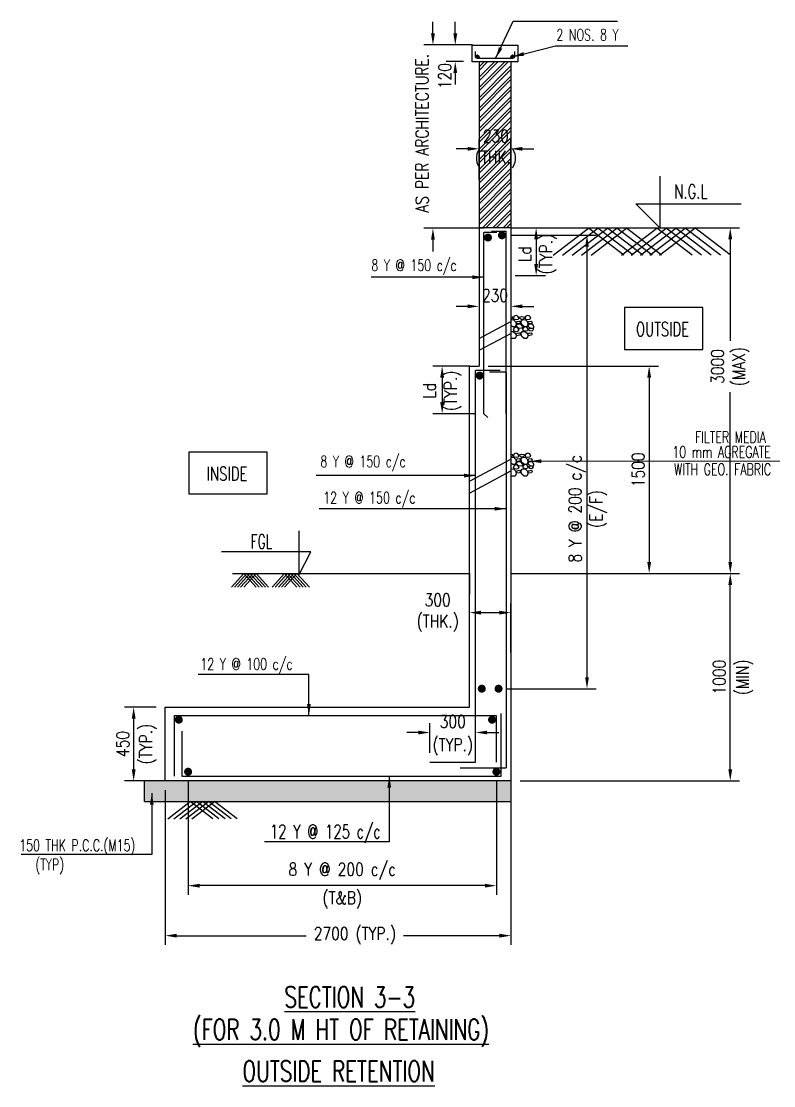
# Model space of a CAD drawing. Extents: x 345615 to 1272425, y -526289 to -156124.
# Drawn here: x 891526 to 907856, y -313629 to -290535 of the extents above; entities that cross this region are included whole.
import ezdxf
from ezdxf.enums import TextEntityAlignment as Align
from ezdxf.lldxf.tags import DXFTag

# ---------------------------------------------------------------- set-up
doc = ezdxf.new("R2010")
doc.units = 0
doc.header["$LTSCALE"] = 500
doc.header["$MEASUREMENT"] = 0
doc.header["$PDMODE"] = 35
doc.header["$PDSIZE"] = -15
doc.linetypes.add('HIDDEN2', pattern=[0.1875, 0.125, -0.0625])
doc.layers.get('DEFPOINTS').update_dxf_attribs({"color": 4})
for name, color, linetype in [('BEAM', 4, 'Continuous'), ('Layer1', 7, 'Continuous'), ('LEVEL SECTION', 3, 'Continuous'), ('PCC', 7, 'Continuous'), ('S-BASEMENT SECTION', 4, 'Continuous'), ('S-COLUMN HATCH', 8, 'Continuous'), ('S-CONCRET LINE', 4, 'Continuous'), ('S-DIM-1', 5, 'Continuous'), ('S-DIMANTION', 5, 'Continuous'), ('S-FILLING', 9, 'Continuous'), ('S-FOOTING', 4, 'Continuous'), ('S-HATCH', 253, 'Continuous'), ('S-LEVEL SECTION', 3, 'Continuous'), ('S-REINFORCEMENT', 6, 'Continuous'), ('S-RETAINING WALL', 6, 'Continuous'), ('S-TEXT', 2, 'Continuous'), ('S-TEXT-1', 4, 'Continuous'), ('S-TITIL', 6, 'Continuous'), ('ST', 6, 'Continuous'), ('TEXT NORMAL', 4, 'Continuous')]:
    doc.layers.add(name, color=color, linetype=linetype)
for name, color, linetype, lineweight in [('hatch', 7, 'Continuous', 5), ('RIDE-PROFILE', 8, 'Continuous', 25), ('S-CONCRETE', 4, 'Continuous', 25)]:
    doc.layers.add(name, color=color, linetype=linetype, lineweight=lineweight)
doc.styles.add('ROMANS', font='simplex.shx', dxfattribs={"width": 0.8, "height": 275, "bigfont": 'bigfont.shx'})
tags = doc.linetypes.add('HIDDEN', pattern=[0.375, 0.25, -0.125]).pattern_tags.tags
tags[6:7] = [DXFTag(74, 4), DXFTag(75, 0), DXFTag(340, '0'), DXFTag(46, 1.0), DXFTag(50, 0.0), DXFTag(44, 0.0), DXFTag(45, 0.0)]
tags[4:5] = [DXFTag(74, 4), DXFTag(75, 0), DXFTag(340, '0'), DXFTag(46, 1.0), DXFTag(50, 0.0), DXFTag(44, 0.0), DXFTag(45, 0.0)]
doc.dimstyles.new('3-100', dxfattribs={"dimtxt": 250, "dimasz": 250, "dimexe": 150, "dimexo": 60, "dimgap": 75, "dimtad": 1, "dimdec": 0, "dimlfac": 0.333333, "dimzin": 0, "dimdsep": 46, "dimtxsty": 'ROMANS', "dimcen": -300, "dimclrd": 5, "dimclre": 5, "dimclrt": 4, "dimadec": 0, "dimazin": 0, "dimtfac": 1, "dimtdec": 0, "dimtix": 1, "dimtofl": 0, "dimtmove": 2, "dimatfit": 3, "dimfxl": 0, "dimtolj": 1, "dimtzin": 0, "dimarcsym": 0})
doc.dimstyles.new('dim100', dxfattribs={"dimtxt": 250, "dimasz": 250, "dimexe": 200, "dimexo": 200, "dimgap": 100, "dimtad": 1, "dimdec": 0, "dimzin": 0, "dimdsep": 46, "dimtxsty": 'ROMANS', "dimcen": 0, "dimclrd": 5, "dimclre": 5, "dimclrt": 4, "dimadec": 0, "dimazin": 0, "dimtfac": 1, "dimtdec": 0, "dimtix": 1, "dimtofl": 0, "dimtmove": 2, "dimatfit": 3, "dimfxl": 0, "dimtolj": 1, "dimtzin": 0, "dimlwd": -1, "dimlwe": -1, "dimarcsym": 0})
doc.dimstyles.new('dim33.33', dxfattribs={"dimtxt": 250, "dimasz": 250, "dimexe": 200, "dimexo": 200, "dimgap": 100, "dimtad": 1, "dimdec": 0, "dimlfac": 0.333331, "dimzin": 0, "dimdsep": 46, "dimtxsty": 'ROMANS', "dimcen": 0, "dimclrd": 5, "dimclre": 5, "dimclrt": 4, "dimadec": 0, "dimazin": 0, "dimtfac": 1, "dimtdec": 0, "dimtix": 1, "dimtofl": 0, "dimtmove": 2, "dimatfit": 3, "dimfxl": 0, "dimtolj": 1, "dimtzin": 0, "dimlwd": -1, "dimlwe": -1, "dimarcsym": 0})

# ---------------------------------------------------------------- blocks, each defined once
blk = doc.blocks.new('*D972')
at = {"layer": 'DEFPOINTS', "color": 0}
for p in [(902152, -302516), (906913, -302516), (902152, -307016)]:
    blk.add_point(p, dxfattribs=at)
at = {"layer": 'S-DIM-1', "color": 5}
for p, q in [((902352, -302516), (907113, -302516)), ((906913, -306766), (906913, -302766)), ((902352, -307016), (907113, -307016))]:
    blk.add_line(p, q, dxfattribs=at)
for points in [[(906871, -302766), (906954, -302766), (906913, -302516)], [(906871, -306766), (906954, -306766), (906913, -307016)]]:
    blk.add_solid(points, dxfattribs=at)
at = {"layer": 'S-DIM-1', "color": 4, "char_height": 275, "attachment_point": 5, "rotation": 90, "style": 'ROMANS'}
for s, insert in [('\\A1;1000', (906675, -304766)), ('\\A1;(MIN)', (907222, -304766))]:
    blk.add_mtext(s, dxfattribs=dict(at, insert=insert))
blk = doc.blocks.new('*D973')
at = {"layer": 'DEFPOINTS', "color": 0}
for p in [(902152, -293302), (901462, -294169), (902152, -294169)]:
    blk.add_point(p, dxfattribs=at)
at = {"layer": 'S-DIM-1', "color": 5}
for p, q in [((901462, -293969), (901462, -293102)), ((902152, -293969), (902152, -293102)), ((901212, -293302), (900962, -293302)), ((902402, -293302), (902652, -293302))]:
    blk.add_line(p, q, dxfattribs=at)
for points in [[(901212, -293261), (901212, -293344), (901462, -293302)], [(902402, -293261), (902402, -293344), (902152, -293302)]]:
    blk.add_solid(points, dxfattribs=at)
at = {"layer": 'S-DIM-1', "color": 4, "insert": (901826, -293302), "char_height": 275, "attachment_point": 5, "style": 'ROMANS'}
blk.add_mtext('\\A1;230\\P(THK.)', dxfattribs=at)
blk = doc.blocks.new('*D974')
at = {"layer": 'DEFPOINTS', "color": 0}
for p in [(895147, -306818), (901838, -306818), (895147, -309289)]:
    blk.add_point(p, dxfattribs=at)
at = {"layer": 'S-DIM-1', "color": 5}
for p, q in [((895147, -307018), (895147, -309489)), ((901838, -307018), (901838, -309489)), ((901588, -309289), (895397, -309289))]:
    blk.add_line(p, q, dxfattribs=at)
for points in [[(895397, -309248), (895397, -309331), (895147, -309289)], [(901588, -309248), (901588, -309331), (901838, -309289)]]:
    blk.add_solid(points, dxfattribs=at)
at = {"layer": 'S-DIM-1', "color": 4, "char_height": 275, "attachment_point": 5, "style": 'ROMANS'}
for s, insert in [('\\A1;8 Y @ 200 c/c', (898492, -308980)), ('\\A1;(T&B)', (898492, -309599))]:
    blk.add_mtext(s, dxfattribs=dict(at, insert=insert))
blk = doc.blocks.new('*D975')
at = {"layer": 'DEFPOINTS', "color": 0}
for p in [(902152, -306915), (894652, -307016), (894652, -310374)]:
    blk.add_point(p, dxfattribs=at)
at = {"layer": 'S-DIM-1', "color": 5}
for p, q in [((902152, -307115), (902152, -310574)), ((894652, -307216), (894652, -310574)), ((894902, -310374), (897710, -310374)), ((901902, -310374), (899823, -310374))]:
    blk.add_line(p, q, dxfattribs=at)
for points in [[(894902, -310332), (894902, -310416), (894652, -310374)], [(901902, -310332), (901902, -310416), (902152, -310374)]]:
    blk.add_solid(points, dxfattribs=at)
at = {"layer": 'S-DIM-1', "color": 4, "insert": (898766, -310374), "char_height": 275, "attachment_point": 5, "style": 'ROMANS'}
blk.add_mtext('\\A1;{2700 (TYP.)}', dxfattribs=at)
blk = doc.blocks.new('*D976')
at = {"layer": 'DEFPOINTS', "color": 0}
for p in [(901958, -295178, -504), (903804, -295178), (901869, -305016, -288)]:
    blk.add_point(p, dxfattribs=at)
at = {"layer": 'S-DIM-1', "color": 5}
for p, q in [((902158, -295178), (904004, -295178)), ((903804, -304766), (903804, -295428)), ((902069, -305016), (904004, -305016))]:
    blk.add_line(p, q, dxfattribs=at)
for points in [[(903762, -295428), (903845, -295428), (903804, -295178)], [(903762, -304766), (903845, -304766), (903804, -305016)]]:
    blk.add_solid(points, dxfattribs=at)
at = {"layer": 'S-DIM-1', "color": 4, "insert": (903819, -301115), "char_height": 275, "attachment_point": 5, "rotation": 90, "style": 'ROMANS'}
blk.add_mtext('\\A1;8 Y @ 200 c/c\\P(E/F)', dxfattribs=at)
blk = doc.blocks.new('*D977')
at = {"layer": 'DEFPOINTS', "color": 0}
for p in [(902152, -295016, 216), (906913, -295016), (906913, -302516)]:
    blk.add_point(p, dxfattribs=at)
at = {"layer": 'S-DIM-1', "color": 5}
for p, q in [((902352, -295016), (907113, -295016)), ((906913, -295266), (906913, -297470)), ((906913, -302266), (906913, -298581)), ((907113, -302516), (907113, -302516))]:
    blk.add_line(p, q, dxfattribs=at)
for points in [[(906871, -295266), (906954, -295266), (906913, -295016)], [(906871, -302266), (906954, -302266), (906913, -302516)]]:
    blk.add_solid(points, dxfattribs=at)
at = {"layer": 'S-DIM-1', "color": 4, "insert": (906913, -298025), "char_height": 275, "attachment_point": 5, "rotation": 90, "style": 'ROMANS'}
blk.add_mtext('\\A1;{3000\\P(MAX)}', dxfattribs=at)
blk = doc.blocks.new('*D978')
at = {"layer": 'DEFPOINTS', "color": 0, "ltscale": 0.3}
for p in [(901387, -305966), (900394, -306609), (901387, -306609)]:
    blk.add_point(p, dxfattribs=at)
at = {"layer": 'S-DIMANTION', "color": 5, "ltscale": 0.3}
for p, q in [((900144, -305966), (899894, -305966)), ((900394, -306409), (900394, -305766)), ((901387, -306409), (901387, -305766)), ((901637, -305966), (901887, -305966))]:
    blk.add_line(p, q, dxfattribs=at)
for points in [[(900144, -305925), (900144, -306008), (900394, -305966)], [(901637, -305925), (901637, -306008), (901387, -305966)]]:
    blk.add_solid(points, dxfattribs=at)
at = {"layer": 'S-DIMANTION', "color": 4, "ltscale": 0.3, "char_height": 275, "attachment_point": 5, "style": 'ROMANS'}
for s, insert in [('\\A1;300', (900890, -305729)), ('\\A1;(TYP.)', (900890, -306276))]:
    blk.add_mtext(s, dxfattribs=dict(at, insert=insert))
blk = doc.blocks.new('*D979')
at = {"layer": 'DEFPOINTS', "color": 0}
for p in [(902152, -303365), (901252, -304432), (902152, -304432)]:
    blk.add_point(p, dxfattribs=at)
at = {"layer": 'S-DIM-1', "color": 5}
for p, q in [((901252, -304232), (901252, -303165)), ((902152, -304232), (902152, -303165)), ((901502, -303365), (901902, -303365))]:
    blk.add_line(p, q, dxfattribs=at)
for points in [[(901502, -303324), (901502, -303407), (901252, -303365)], [(901902, -303324), (901902, -303407), (902152, -303365)]]:
    blk.add_solid(points, dxfattribs=at)
at = {"layer": 'S-DIM-1', "color": 4, "insert": (900563, -303365), "char_height": 275, "attachment_point": 5, "style": 'ROMANS'}
blk.add_mtext('\\A1;300\\P(THK.)', dxfattribs=at)
blk = doc.blocks.new('*D980')
at = {"layer": 'DEFPOINTS', "color": 0}
for p in [(901462, -298016), (900660, -299049), (901567, -299049)]:
    blk.add_point(p, dxfattribs=at)
at = {"layer": 'S-RETAINING WALL', "color": 5}
for p, q in [((901262, -298016), (900460, -298016)), ((900660, -298266), (900660, -298799)), ((901367, -299049), (900460, -299049))]:
    blk.add_line(p, q, dxfattribs=at)
for points in [[(900619, -298266), (900702, -298266), (900660, -298016)], [(900619, -298799), (900702, -298799), (900660, -299049)]]:
    blk.add_solid(points, dxfattribs=at)
at = {"layer": 'S-RETAINING WALL', "color": 4, "insert": (900660, -298551), "char_height": 275, "attachment_point": 5, "rotation": 90, "style": 'ROMANS'}
blk.add_mtext('\\A1;{Ld\\P(TYP.)}', dxfattribs=at)
blk = doc.blocks.new('*D981')
at = {"layer": 'DEFPOINTS', "color": 0}
for p in [(901462, -298016), (902152, -302516), (905153, -302516)]:
    blk.add_point(p, dxfattribs=at)
at = {"layer": 'S-DIM-1', "color": 5}
for p, q in [((901662, -298016), (905353, -298016)), ((905153, -298266), (905153, -302266)), ((902352, -302516), (905353, -302516))]:
    blk.add_line(p, q, dxfattribs=at)
for points in [[(905112, -298266), (905195, -298266), (905153, -298016)], [(905112, -302266), (905195, -302266), (905153, -302516)]]:
    blk.add_solid(points, dxfattribs=at)
at = {"layer": 'S-DIM-1', "color": 4, "insert": (904916, -300266), "char_height": 275, "attachment_point": 5, "rotation": 90, "style": 'ROMANS'}
blk.add_mtext('\\A1;1500', dxfattribs=at)
blk = doc.blocks.new('*D982')
at = {"layer": 'DEFPOINTS', "color": 0, "ltscale": 0.3}
for p in [(901462, -296650, 30), (902152, -296650, 30), (902152, -296720)]:
    blk.add_point(p, dxfattribs=at)
at = {"layer": 'S-DIMANTION', "color": 5, "ltscale": 0.3}
for p, q in [((901212, -296720), (900962, -296720)), ((902402, -296720), (902652, -296720)), ((901462, -296850), (901462, -296920)), ((902152, -296850), (902152, -296920))]:
    blk.add_line(p, q, dxfattribs=at)
for points in [[(901212, -296678), (901212, -296761), (901462, -296720)], [(902402, -296678), (902402, -296761), (902152, -296720)]]:
    blk.add_solid(points, dxfattribs=at)
at = {"layer": 'S-DIMANTION', "color": 4, "ltscale": 0.3, "insert": (901807, -296482), "char_height": 275, "attachment_point": 5, "style": 'ROMANS'}
blk.add_mtext('\\A1;230', dxfattribs=at)
blk = doc.blocks.new('*D983')
at = {"layer": 'DEFPOINTS', "color": 0}
for p in [(902152, -295016, -216), (902047, -296049), (902700, -296049)]:
    blk.add_point(p, dxfattribs=at)
at = {"layer": 'S-RETAINING WALL', "color": 5}
for p, q in [((902352, -295016), (902900, -295016)), ((902700, -295266), (902700, -295799)), ((902247, -296049), (902900, -296049))]:
    blk.add_line(p, q, dxfattribs=at)
for points in [[(902658, -295266), (902742, -295266), (902700, -295016)], [(902658, -295799), (902742, -295799), (902700, -296049)]]:
    blk.add_solid(points, dxfattribs=at)
at = {"layer": 'S-RETAINING WALL', "color": 4, "insert": (902730, -295585), "char_height": 275, "attachment_point": 5, "rotation": 90, "style": 'ROMANS'}
blk.add_mtext('\\A1;{Ld\\P(TYP.)}', dxfattribs=at)
blk = doc.blocks.new('A$C1DFA76C7')
at = {"color": 253, "linetype": 'Continuous'}
for p, q in [((-134, 449), (-118, 485)), ((-118, 485), (-78, 497)), ((-78, 497), (-37, 482)), ((-37, 482), (-22, 449)), ((-4, 449), (4, 469)), ((52, 474), (4, 469)), ((103, 462), (52, 474)), ((120, 449), (136, 485)), ((136, 485), (176, 497)), ((176, 497), (217, 482)), ((217, 482), (232, 449)), ((250, 449), (258, 469)), ((289, 473), (258, 469)), ((-207, 258), (-179, 309)), ((-207, 228), (-207, 258)), ((-179, 309), (-113, 309)), ((-149, 378), (-174, 352)), ((-174, 352), (-154, 322)), ((-154, 322), (-90, 314)), ((-98, 370), (-149, 378)), ((-90, 251), (-144, 223)), ((-136, 449), (-121, 413)), ((-121, 413), (-78, 401)), ((-113, 309), (-80, 286)), ((-78, 352), (-98, 370)), ((-90, 314), (-78, 337)), ((-80, 286), (-90, 251)), ((-82, 203), (-66, 239)), ((-78, 401), (-35, 413)), ((-75, 355), (-78, 302)), ((-78, 337), (-78, 352)), ((-78, 302), (-57, 253)), ((-17, 408), (-75, 355)), ((-66, 239), (-26, 251)), ((-57, 253), (-4, 251)), ((-35, 413), (-22, 449)), ((-26, 251), (15, 236)), ((44, 403), (-17, 408)), ((24, 418), (-4, 449)), ((-4, 251), (52, 294)), ((15, 236), (30, 203)), ((82, 424), (24, 418)), ((29, 258), (75, 309)), ((47, 228), (29, 258)), ((72, 358), (44, 403)), ((52, 294), (72, 358)), ((75, 309), (141, 309)), ((105, 378), (80, 352)), ((80, 352), (100, 322)), ((105, 449), (82, 424)), ((100, 322), (164, 314)), ((105, 449), (103, 462)), ((156, 370), (105, 378)), ((164, 251), (110, 223)), ((118, 449), (133, 413)), ((133, 413), (176, 401)), ((136, 231), (176, 243)), ((141, 309), (174, 286)), ((176, 352), (156, 370)), ((164, 314), (176, 337)), ((174, 286), (164, 251)), ((176, 401), (219, 413)), ((179, 355), (176, 302)), ((176, 337), (176, 352)), ((176, 302), (197, 253)), ((176, 243), (217, 228)), ((237, 408), (179, 355)), ((197, 253), (250, 251)), ((219, 413), (232, 449)), ((289, 404), (237, 408)), ((278, 418), (250, 449)), ((250, 251), (289, 281)), ((289, 420), (278, 418)), ((-144, 223), (-207, 228)), ((-201, 197), (-193, 217)), ((-173, 166), (-201, 197)), ((-145, 222), (-193, 217)), ((-149, 124), (-174, 98)), ((-174, 98), (-154, 68)), ((-114, 171), (-173, 166)), ((-154, 68), (-90, 60)), ((-98, 116), (-149, 124)), ((-94, 209), (-145, 222)), ((-92, 197), (-114, 171)), ((-78, 98), (-98, 116)), ((-92, 197), (-94, 209)), ((-90, 60), (-78, 83)), ((-84, 203), (-69, 168)), ((-75, 101), (-78, 48)), ((-78, 83), (-78, 98)), ((-78, 48), (-58, 0)), ((-17, 154), (-75, 101)), ((-69, 168), (-26, 155)), ((-26, 155), (17, 168)), ((44, 149), (-17, 154)), ((0, 0), (52, 40)), ((17, 168), (30, 203)), ((72, 104), (44, 149)), ((110, 223), (47, 228)), ((52, 40), (72, 104)), ((105, 124), (80, 98)), ((80, 98), (100, 68)), ((100, 68), (164, 60)), ((156, 116), (105, 124)), ((118, 195), (133, 159)), ((120, 195), (136, 231)), ((133, 159), (176, 147)), ((176, 98), (156, 116)), ((164, 60), (176, 83)), ((176, 147), (219, 159)), ((179, 101), (176, 48)), ((176, 83), (176, 98)), ((176, 48), (196, 0)), ((237, 154), (179, 101)), ((217, 228), (232, 195)), ((219, 159), (232, 195)), ((289, 150), (237, 154))]:
    blk.add_line(p, q, dxfattribs=at)
at = {"color": 253}
for p, q in [((196, 0), (289, 0, -10)), ((-58, 0), (0, 0))]:
    blk.add_line(p, q, dxfattribs=at)
blk = doc.blocks.new('*D992')
at = {"layer": 'DEFPOINTS', "color": 0}
for p in [(894652, -305416, 30), (893965, -307016), (894652, -307016, 30)]:
    blk.add_point(p, dxfattribs=at)
at = {"layer": 'S-DIM-1', "color": 5}
for p, q in [((894452, -305416), (893765, -305416)), ((894452, -307016), (893765, -307016))]:
    blk.add_line(p, q, dxfattribs=at)
at = {"layer": 'S-DIM-1', "color": 5, "lineweight": -3}
blk.add_line((893965, -305666), (893965, -306766), dxfattribs=at)
at = {"layer": 'S-DIM-1', "color": 5}
for points in [[(893924, -305666), (894007, -305666), (893965, -305416)], [(893924, -306766), (894007, -306766), (893965, -307016)]]:
    blk.add_solid(points, dxfattribs=at)
at = {"layer": 'S-DIM-1', "color": 4, "char_height": 275, "attachment_point": 5, "rotation": 90, "style": 'ROMANS'}
for s, insert in [('\\A1;450', (893728, -306216)), ('\\A1;(TYP.)', (894275, -306216))]:
    blk.add_mtext(s, dxfattribs=dict(at, insert=insert))
blk = doc.blocks.new('*D1001')
at = {"layer": 'DEFPOINTS', "color": 0, "linetype": 'ByBlock', "ltscale": 20}
for p in [(901522, -291049, 5), (900460, -295027), (901772, -295027, 0)]:
    blk.add_point(p, dxfattribs=at)
at = {"layer": 'S-DIMANTION', "color": 5, "linetype": 'ByBlock', "ltscale": 20}
for p, q in [((900460, -290799), (900460, -290549)), ((901322, -291049), (900260, -291049)), ((901572, -295027), (900260, -295027)), ((900460, -295277), (900460, -295527))]:
    blk.add_line(p, q, dxfattribs=at)
for points in [[(900419, -290799), (900502, -290799), (900460, -291049)], [(900419, -295277), (900502, -295277), (900460, -295027)]]:
    blk.add_solid(points, dxfattribs=at)
at = {"layer": 'S-DIMANTION', "color": 4, "linetype": 'ByBlock', "lineweight": -2, "ltscale": 20, "insert": (900223, -293038), "char_height": 275, "attachment_point": 5, "rotation": 90, "style": 'ROMANS'}
blk.add_mtext('\\A1; AS PER ARCHITECTURE.', dxfattribs=at)
blk = doc.blocks.new('*D1002')
at = {"layer": 'DEFPOINTS', "color": 0}
for p in [(901322, -291049), (900945, -291409), (901322, -291409)]:
    blk.add_point(p, dxfattribs=at)
at = {"layer": 'S-DIM-1', "color": 5}
for p, q in [((900945, -290799), (900945, -290549)), ((901122, -291049), (900745, -291049)), ((901122, -291409), (900745, -291409)), ((900945, -291659), (900945, -291909))]:
    blk.add_line(p, q, dxfattribs=at)
for points in [[(900904, -290799), (900987, -290799), (900945, -291049)], [(900904, -291659), (900987, -291659), (900945, -291409)]]:
    blk.add_solid(points, dxfattribs=at)
at = {"layer": 'S-DIM-1', "color": 4, "insert": (900720, -291724), "char_height": 275, "attachment_point": 5, "rotation": 90, "style": 'ROMANS'}
blk.add_mtext('\\A1;120', dxfattribs=at)

msp = doc.modelspace()

# ---------------------------------------------------------------- hatches: boundary and pattern name
at = {"layer": 'PCC'}
h = msp.add_hatch(dxfattribs=at)
h.set_pattern_fill('AR-CONC', color=8, scale=45, style=0)
h.set_pattern_definition([(50, (-1620242.08, 47404.97), (322.846877, -28.29075), [33.75, -371.25]), (355, (-1620242.1, 47404.97), (-62.54547, 338.38887), [27, -297]), (100.45, (-1620215.1, 47402.72), (260.351892, 310.21735), [28.8, -315.45]), (46.18, (-1620242.1, 47494.97), (480.21142, -74.76734), [50.625, -556.875]), (96.64, (-1620202.03, 47488.67), (420.55872, 438.57128), [43.2, -473.4]), (351.18, (-1620242.1, 47494.97), (420.49406, 438.40955), [40.5, -445.5]), (21, (-1620197.08, 47472.47), (268.652613, -181.26292), [33.75, -371.25]), (326, (-1620197.1, 47472.47), (109.350677, 326.28422), [27, -297]), (71.45, (-1620174.6, 47457.17), (378.10525, 145.101107), [28.8, -315.45]), (37.5, (-1620242.08, 47404.97), (5.2826494, 149.827154), [0, -293.4, 0, -301.5, 0, -298.35]), (7.5, (-1620242.08, 47404.97), (118.381292, 177.48527), [0, -171.9, 0, -286.65, 0, -113.625]), (327.5, (-1620342.43, 47404.97), (240.220096, -10.149692), [0, -112.5, 0, -351, 0, -465.75]), (317.5, (-1620387.43, 47404.97), (262.433776, 45.047242), [0, -146.25, 0, -233.1, 0, -330.75])])
h.paths.add_polyline_path([(902152.168, -307466.04), (894199.693, -307466.042), (894199.693, -307016.244), (895552.174, -307016.241), (902152.168, -307016.241)])
at = {"layer": 'S-HATCH'}
h = msp.add_hatch(dxfattribs=at)
h.set_pattern_fill('ANSI32', color=256, scale=420, style=0)
h.set_pattern_definition([(45, (-7860525.63, 96811.3), (-111.369318, 111.369318), []), (45, (-7860451.39, 96811.3), (-111.369318, 111.369318), [])])
h.paths.add_polyline_path([(901462.174, -295016.242), (902152.174, -295016.242), (902152.174, -291416.893), (901462.174, -291416.893)])
h.paths.add_polyline_path([(901243.294, -292704.274), (901243.294, -293900.703), (902408.77, -293900.703), (902408.77, -292704.274)], flags=24)

# ---------------------------------------------------------------- linework, layer by layer
at = {"color": 4, "lineweight": 5}
msp.add_line((902152.174, -291416.309, -215.979), (901462.174, -291416.242, -215.979), dxfattribs=at)
at = {"layer": 'BEAM', "linetype": 'ByBlock', "lineweight": -2, "ltscale": 20}
msp.add_line((902152.174, -291416.893, 0.092), (901462.174, -291416.893, -215.978), dxfattribs=at)
at = {"layer": 'hatch', "color": 9, "linetype": 'HIDDEN2', "lineweight": -2, "ltscale": 500}
msp.add_line((902152.174, -295016.242, -215.979), (901462.174, -295016.242), dxfattribs=at)
at = {"layer": 'Layer1', "linetype": 'Continuous'}
for p, q in [((896085.44, -302816.005), (896355.001, -302516.242)), ((896152.683, -302816.005), (896422.245, -302516.242)), ((896219.926, -302816.005), (896489.488, -302516.242)), ((896287.169, -302816.005), (896556.731, -302516.242)), ((896354.412, -302816.005), (896623.7, -302516.547)), ((896624.289, -302816.309), (896355.001, -302516.851)), ((896691.259, -302816.005), (896421.971, -302516.547)), ((896758.502, -302816.005), (896489.214, -302516.547)), ((896825.745, -302816.005), (896556.457, -302516.547)), ((896892.988, -302816.005), (896623.7, -302516.547)), ((896970.488, -302816.005), (897240.049, -302516.242)), ((897037.731, -302816.005), (897307.292, -302516.242)), ((897104.974, -302816.005), (897374.536, -302516.242)), ((897172.217, -302816.005), (897441.779, -302516.242)), ((897239.46, -302816.005), (897508.748, -302516.547)), ((897509.337, -302816.309), (897240.049, -302516.851)), ((897576.307, -302816.005), (897307.019, -302516.547)), ((897643.55, -302816.005), (897374.262, -302516.547)), ((897710.793, -302816.005), (897441.505, -302516.547)), ((897778.036, -302816.005), (897508.748, -302516.547))]:
    msp.add_line(p, q, dxfattribs=at)
at = {"layer": 'PCC', "color": 8}
for p, q in [((901252.174, -302516.242), (901252.174, -302966.242)), ((894199.693, -307466.044), (894199.693, -307016.241)), ((894652.174, -307016.242), (894199.693, -307016.242)), ((902152.174, -307016.242), (902152.169, -307466.04)), ((894199.693, -307466.045), (902152.169, -307466.04))]:
    msp.add_line(p, q, dxfattribs=at)
at = {"layer": 'RIDE-PROFILE', "color": 2, "linetype": 'HIDDEN', "ltscale": 1000}
for p, q in [((901462.174, -297419.178), (902152.174, -297051.835)), ((901462.174, -297674.078), (902152.174, -297306.734)), ((901252.174, -300516.509), (902152.544, -300037.168)), ((901252.174, -300771.408), (902152.544, -300292.067))]:
    msp.add_line(p, q, dxfattribs=at)
at = {"layer": 'S-BASEMENT SECTION', "linetype": 'ByBlock', "lineweight": -2, "ltscale": 20}
for p, q in [((902152.174, -291416.242, -215.979), (901462.174, -291416.242, -215.979)), ((902152.174, -291416.242, -215.979), (902152.174, -305416.242)), ((902152.174, -295016.242, -215.979), (907097.377, -295016.242))]:
    msp.add_line(p, q, dxfattribs=at)
at = {"layer": 'S-COLUMN HATCH', "color": 6, "elevation": 18.964}
msp.add_lwpolyline([(901728.879, -295089.752), (902047.174, -295089.752)], dxfattribs=at)
at = {"layer": 'S-CONCRET LINE', "elevation": -215.979}
msp.add_lwpolyline([(901312.174, -291416.242), (901312.174, -291056.242), (902302.174, -291056.242), (902302.174, -291416.242)], close=True, dxfattribs=at)
at = {"layer": 'S-CONCRETE', "lineweight": -2, "ltscale": 20}
for p, q in [((894652.174, -307016.242), (894652.174, -305416.242)), ((894652.174, -305416.242), (901252.174, -305416.242)), ((902152.174, -305416.242), (902152.174, -305416.242)), ((902152.174, -305416.242), (902152.174, -307016.242)), ((902152.174, -307016.242), (894652.174, -307016.242)), ((902152.174, -307016.242), (902152.174, -307016.242))]:
    msp.add_line(p, q, dxfattribs=at)
at = {"layer": 'S-FILLING', "color": 8, "linetype": 'ByBlock', "lineweight": -2}
for p, q in [((903069.237, -295610.17), (903835.121, -295024.071)), ((903274.921, -295610.17), (904040.805, -295024.071)), ((903480.606, -295610.17), (904246.49, -295024.071)), ((903686.29, -295610.17), (904452.174, -295024.071)), ((904601.004, -295610.17), (903835.121, -295024.071)), ((903891.975, -295610.17), (904657.859, -295024.071)), ((904806.689, -295610.17), (904040.805, -295024.071)), ((905012.373, -295610.17), (904246.49, -295024.071)), ((905218.058, -295610.17), (904452.174, -295024.071)), ((904554.08, -295610.17), (905319.964, -295024.071)), ((905423.742, -295610.17), (904657.859, -295024.071)), ((904759.765, -295610.17), (905525.648, -295024.071)), ((904965.449, -295610.17), (905731.333, -295024.071)), ((905171.134, -295610.17), (905937.017, -295024.071)), ((906085.847, -295610.17), (905319.964, -295024.071)), ((905376.818, -295610.17), (906142.702, -295024.071)), ((906291.532, -295610.17), (905525.648, -295024.071)), ((906497.216, -295610.17), (905731.333, -295024.071)), ((906702.901, -295610.17), (905937.017, -295024.071)), ((906908.585, -295604.134), (906142.702, -295018.035)), ((894704.035, -307841.145), (895194.2, -307466.041)), ((894835.673, -307841.145), (895325.838, -307466.041)), ((894967.311, -307841.145), (895457.477, -307466.041)), ((895098.949, -307841.145), (895589.115, -307466.041)), ((895684.366, -307841.145), (895194.2, -307466.041)), ((895230.587, -307841.145), (895720.753, -307466.041)), ((895816.004, -307841.145), (895325.838, -307466.041)), ((895947.642, -307841.145), (895457.477, -307466.041)), ((896079.28, -307841.145), (895589.115, -307466.041)), ((896210.918, -307841.145), (895720.753, -307466.041))]:
    msp.add_line(p, q, dxfattribs=at)
at = {"layer": 'S-FOOTING'}
msp.add_line((894652.174, -307016.242), (894652.174, -307016.241), dxfattribs=at)
at = {"layer": 'S-LEVEL SECTION'}
msp.add_line((896108.203, -302516.242), (901252.174, -302516.242), dxfattribs=at)
for points in [[(905385.519, -293898.851), (905385.519, -295016.242), (904866.517, -294495.453), (907147.646, -294495.453)], [(897550.325, -301592.651), (897550.325, -302553.935), (897813.826, -302048.062), (895868.07, -302048.062)]]:
    msp.add_lwpolyline(points, dxfattribs=at)
at = {"layer": 'S-REINFORCEMENT', "color": 5, "elevation": -215.979}
msp.add_lwpolyline([(902227.174, -291191.242), (902227.174, -291303.742, -0.414213562), (902189.674, -291341.242), (901424.674, -291341.242, -0.414213562), (901387.174, -291303.742), (901387.174, -291191.242)], format="xyb", dxfattribs=at)
at = {"layer": 'S-REINFORCEMENT', "color": 5, "const_width": 37.5, "elevation": -215.979}
for points in [[(901405.924, -291303.742, 1), (901443.424, -291303.742, 1)], [(902208.424, -291303.742, -1), (902170.924, -291303.742, -1)]]:
    msp.add_lwpolyline(points, format="xyb", close=True, dxfattribs=at)
at = {"layer": 'S-REINFORCEMENT', "color": 5}
for centre in [(901424.674, -291303.742, -215.979), (902189.674, -291303.742, -215.979)]:
    msp.add_circle(centre, 37.5, dxfattribs=at)
at = {"layer": 'S-RETAINING WALL', "color": 4}
for p, q in [((901462.174, -291416.242, -215.979), (901462.174, -298016.242)), ((901252.174, -298016.242), (901462.174, -298016.242)), ((901252.174, -305416.242), (901252.174, -298016.242)), ((902152.174, -302516.242), (905796.679, -302516.242))]:
    msp.add_line(p, q, dxfattribs=at)
at = {"layer": 'S-TEXT-1', "ltscale": 0.3, "elevation": -215.979}
for points in [[(906319.489, -296745.417), (904614.505, -296745.417), (904614.505, -297652.985), (906319.489, -297652.985)], [(896866.106, -299881.39), (895161.122, -299881.39), (895161.122, -300788.958), (896866.106, -300788.958)]]:
    msp.add_lwpolyline(points, close=True, dxfattribs=at)
at = {"layer": 'ST', "color": 6}
for p, q in [((901846.5, -295119.096, -215.979), (901567.174, -295119.096, -215.979)), ((901917.179, -298114.924), (901387.044, -298114.924)), ((902046.803, -298151.455), (901689.706, -298151.455)), ((901567.174, -299049.166), (901648.502, -299134.502))]:
    msp.add_line(p, q, dxfattribs=at)
for points in [[(901567.174, -299049.166), (901567.174, -295119.096)], [(902047.174, -299049.166), (902047.174, -295089.752)], [(900393.796, -306608.829), (901387.044, -306608.83), (901387.044, -298114.924)], [(902046.803, -298151.455), (902046.803, -306735.01)], [(894848.099, -306914.628), (894848.099, -306914.628), (894848.099, -305596.616), (901830.665, -305596.608), (901830.665, -306612.594)], [(895012.92, -305937.885), (895012.92, -306914.632), (901937.616, -306914.64), (901937.616, -305556.838)], [(901053.555, -306735.01), (902046.803, -306735.01)]]:
    msp.add_lwpolyline(points, dxfattribs=at)
at = {"layer": 'ST', "const_width": 86.965, "elevation": -215.979}
for points in [[(902001.047, -295176.064, 1), (901914.192, -295180.432, 1)], [(901697.846, -295224.758, 1), (901610.992, -295229.127, 1)]]:
    msp.add_lwpolyline(points, format="xyb", close=True, dxfattribs=at)
at = {"layer": 'ST', "const_width": 86.965}
for points in [[(901517.717, -298220.586, 1), (901430.862, -298224.955, 1)], [(901564.024, -305013.722, 1), (901477.17, -305018.091, 1)], [(901927.775, -305013.722, 1), (901840.921, -305018.091, 1)], [(894901.202, -305685.738, -1), (894988.057, -305690.107, -1)], [(901786.79, -305685.738, 1), (901699.935, -305690.107, 1)], [(895103.517, -306820.028, 1), (895190.372, -306815.659, 1)], [(901881.204, -306820.028, -1), (901794.349, -306815.659, -1)]]:
    msp.add_lwpolyline(points, format="xyb", close=True, dxfattribs=at)

# ---------------------------------------------------------------- block references
at = {"color": 0, "xscale": -1}
for p in [(902441.967, -297416.586, 18.964), (902442.338, -300401.919, 18.964)]:
    msp.add_blockref('A$C1DFA76C7', p, dxfattribs=at)

# ---------------------------------------------------------------- texts
at = {"layer": 'LEVEL SECTION', "style": 'ROMANS', "width": 0.65}
msp.add_text('FGL', height=300, dxfattribs=at).set_placement((896504.887, -301973.218))
at = {"layer": 'S-TEXT', "color": 2, "ltscale": 11, "style": 'ROMANS', "width": 0.7}
for s, p in [('N.G.L', (906059.283, -294379.024, -287.972)), ('OUTSIDE', (905443.617, -297365.388, -287.972)), ('INSIDE', (895990.234, -300501.361, -287.972))]:
    msp.add_text(s, height=300, dxfattribs=at).set_placement(p, align=Align.CENTER)
at = {"layer": 'S-TEXT-1', "style": 'ROMANS', "width": 0.7}
for s, p in [('2 NOS. 8 Y', (903140.785, -290830.01, -215.979)), ('8 Y @ 150 c/c', (899123.886, -295828.011, -29.909)), ('FILTER MEDIA', (906146.802, -299557.289, 9.124)), ('10 mm AGREGATE', (905656.303, -299880.856, 9.124)), ('8 Y @ 150 c/c', (898017.07, -300085.958, -29.909)), ('WITH GEO. FABRIC', (905692.528, -300256.665, 9.124)), ('12 Y @ 150 c/c', (898079.448, -300872.442, -29.909)), ('12 Y @ 100 c/c', (895412.897, -304480.325, -30.077))]:
    msp.add_text(s, height=250, dxfattribs=at).set_placement(p, align=Align.MIDDLE_LEFT)
msp.add_text('12 Y @ 125 c/c', height=300, dxfattribs=at).set_placement((898124.188, -308265.881), align=Align.CENTER)
at = {"layer": 'S-TITIL', "style": 'ROMANS', "width": 0.7}
msp.add_text('%%USECTION 3-3', height=450, dxfattribs=at).set_placement((898655.114, -311705.55, 244.782), align=Align.MIDDLE_CENTER)
at = {"layer": 'S-TITIL', "color": 6, "style": 'ROMANS', "width": 0.7}
for s, p in [('%%U(FOR 3.0 M HT OF RETAINING)', (898463.048, -312442.057, -29.909)), ('%%UOUTSIDE RETENTION', (898412.333, -313314.261, -29.909))]:
    msp.add_text(s, height=450, dxfattribs=at).set_placement(p, align=Align.MIDDLE)
at = {"layer": 'TEXT NORMAL', "style": 'ROMANS', "width": 0.7}
for s, p in [('150 THK P.C.C.(M15)', (891481.95, -308539.159, 10.398)), ('(TYP)', (891832.95, -308955.611, 10.398))]:
    msp.add_text(s, height=250, dxfattribs=at).set_placement(p)

# ---------------------------------------------------------------- dimensions: what is measured, and where the dimension line sits
at = {"layer": 'S-DIM-1'}
dim = msp.add_linear_dim(base=(900945.424, -291409.268, -432.141), p1=(901322.174, -291049.268, -432.141), p2=(901322.174, -291409.268, -432.141), angle=90, dimstyle='dim33.33', dxfattribs=at)
dim.commit()
dim.dimension.update_dxf_attribs({"geometry": '*D1002', "text_midpoint": (900720.424, -291723.844, -432.141), "dimtype": 160})
for base, p1, p2, picture, middle in [((902152.174, -293302.489, -125.884), (901462.174, -294168.796, -125.884), (902152.174, -294168.796, -125.884), '*D973', (901826.032, -293302.489, -125.884)), ((902152.174, -303365.333), (901252.174, -304431.64), (902152.174, -304431.64), '*D979', (900562.971, -303365.333))]:
    dim = msp.add_linear_dim(base=base, p1=p1, p2=p2, angle=180, text='<>\\X(THK.)', dimstyle='dim33.33', dxfattribs=at)
    dim.commit()
    dim.dimension.update_dxf_attribs({"geometry": picture, "text_midpoint": middle, "dimtype": 160})
for base, p1, p2, angle, text, override, picture, middle in [((906912.643, -295016.242, -215.979), (906912.643, -302516.242, -215.979), (902152.174, -295016.242), 90, '{3000\\X(MAX)}', {"dimtxsty": 'ROMANS'}, '*D977', (906912.643, -298025.306, -215.979)), ((903803.509, -295178.248, 287.972), (901869.363, -305015.906), (901957.62, -295178.248, -215.979), 90, '8 Y @ 200 c/c\\P(E/F)', {"dimtxsty": 'ROMANS', "dimtmove": 1}, '*D976', (904383.523, -301115.062, 287.972)), ((894652.174, -310373.921), (902152.168, -306914.64), (894652.174, -307016.242), 180, '{2700 (TYP.)}', {"dimtxsty": 'ROMANS'}, '*D975', (898766.078, -310373.921))]:
    dim = msp.add_linear_dim(base=base, p1=p1, p2=p2, angle=angle, text=text, dimstyle='dim33.33', override=override, dxfattribs=at)
    dim.commit()
    dim.dimension.update_dxf_attribs({"geometry": picture, "text_midpoint": middle, "dimtype": 160})
dim = msp.add_linear_dim(base=(905153.179, -302516.242), p1=(901462.174, -298016.242), p2=(902152.174, -302516.242), angle=90, dimstyle='dim33.33', dxfattribs=at)
dim.commit()
dim.dimension.update_dxf_attribs({"geometry": '*D981', "text_midpoint": (904915.679, -300266.242)})
for base, p1, p2, angle, text, override, picture, middle in [((906912.643, -302516.242), (902152.174, -307016.242), (902152.174, -302516.242), 90, '1000\\X(MIN)', {"dimtxsty": 'ROMANS'}, '*D972', (906912.643, -304766.242)), ((893965.389, -307016.241, -30.077), (894652.174, -305416.242), (894652.174, -307016.241), 90, '450\\X(TYP.)', {"dimtxt": 250, "dimasz": 250, "dimtxsty": 'ROMANS', "dimtofl": 1, "dimtmove": 0, "dimlwd": 65533}, '*D992', (893965.389, -306216.242, -30.077)), ((895146.944, -309289.266), (901837.777, -306817.844), (895146.944, -306817.844), 180, '8 Y @ 200 c/c\\X(T&B)', {"dimtxsty": 'ROMANS'}, '*D974', (898492.36, -309289.266))]:
    dim = msp.add_linear_dim(base=base, p1=p1, p2=p2, angle=angle, text=text, dimstyle='dim33.33', override=override, dxfattribs=at)
    dim.commit()
    dim.dimension.update_dxf_attribs({"geometry": picture, "text_midpoint": middle})
at = {"layer": 'S-DIMANTION', "linetype": 'ByBlock', "lineweight": -2, "ltscale": 20}
dim = msp.add_linear_dim(base=(900460.331, -295026.991, -437.315), p1=(901522.174, -291049.268, -432.141), p2=(901772.174, -295026.991, -437.484), angle=90, text=' AS PER ARCHITECTURE.', dimstyle='dim33.33', dxfattribs=at)
dim.commit()
dim.dimension.update_dxf_attribs({"geometry": '*D1001', "text_midpoint": (900222.831, -293038.13, -437.315)})
at = {"layer": 'S-DIMANTION', "ltscale": 0.3}
dim = msp.add_linear_dim(base=(902152.174, -296719.668), p1=(901462.174, -296650.201, 29.985), p2=(902152.174, -296650.201, 29.97), dimstyle='dim33.33', dxfattribs=at)
dim.commit()
dim.dimension.update_dxf_attribs({"geometry": '*D982', "text_midpoint": (901807.174, -296482.168)})
dim = msp.add_linear_dim(base=(901387.044, -305966.358), p1=(900393.796, -306608.829), p2=(901387.044, -306608.83), text='300\\X(TYP.)', dimstyle='dim33.33', dxfattribs=at)
dim.commit()
dim.dimension.update_dxf_attribs({"geometry": '*D978', "text_midpoint": (900890.42, -305966.358)})
at = {"layer": 'S-RETAINING WALL', "color": 4}
for base, p1, p2, picture, middle in [((902699.926, -296049.166), (902152.174, -295016.242, -215.979), (902047.174, -296049.166), '*D983', (902729.852, -295584.717)), ((900660.367, -299049.166), (901462.174, -298016.242), (901567.174, -299049.166), '*D980', (900660.367, -298551.424))]:
    dim = msp.add_linear_dim(base=base, p1=p1, p2=p2, angle=90, text='{Ld\\X(TYP.)}', dimstyle='dim100', override={"dimtxsty": 'ROMANS'}, dxfattribs=at)
    dim.commit()
    dim.dimension.update_dxf_attribs({"geometry": picture, "text_midpoint": middle, "dimtype": 160})

# ---------------------------------------------------------------- leaders
at = {"color": 0}
msp.add_leader([(902564.248, -300080.86, 18.964), (908277.1, -300073.606, 18.964)], dimstyle='dim33.33', override={"dimgap": 100, "dimtad": 0}, dxfattribs=at)
msp.add_leader([(897768.57, -305596.614, -30.077), (897768.57, -304705.325, -30.077), (895367.822, -304705.325, -30.077)], dimstyle='dim100', override={"dimtad": 0, "dimarcsym": 1})
at = {"layer": 'S-DIM-1'}
for points, dimstyle in [([(901821.674, -291341.242, -215.979), (902202.674, -290535.488, -215.979), (904468.244, -290535.488, -215.979)], 'dim33.33'), ([(902189.674, -291303.742, -215.979), (903122.02, -291070.01, -215.979), (904689.391, -291070.01, -215.979)], 'dim33.33'), ([(901567.174, -296088.962, -29.909), (899120.519, -296088.963, -29.909)], 'dim100'), ([(901387.982, -300392.167, -29.909), (897928.498, -300392.168, -29.909)], 'dim100'), ([(902046.803, -301111.568, -29.909), (897990.876, -301111.569, -29.909)], 'dim100'), ([(899513.147, -306914.634), (899513.147, -308340.881), (896804.188, -308340.881)], 'dim33.33')]:
    msp.add_leader(points, dimstyle=dimstyle, dxfattribs=at)
at = {"layer": 'S-DIMANTION', "linetype": 'ByBlock', "lineweight": -2, "ltscale": 20}
msp.add_leader([(894359.138, -307282.659, 10.398), (894359.138, -308614.159, 10.398), (891526.138, -308614.159, 10.398)], dimstyle='3-100', dxfattribs=at)

doc.saveas('drawing.dxf')
